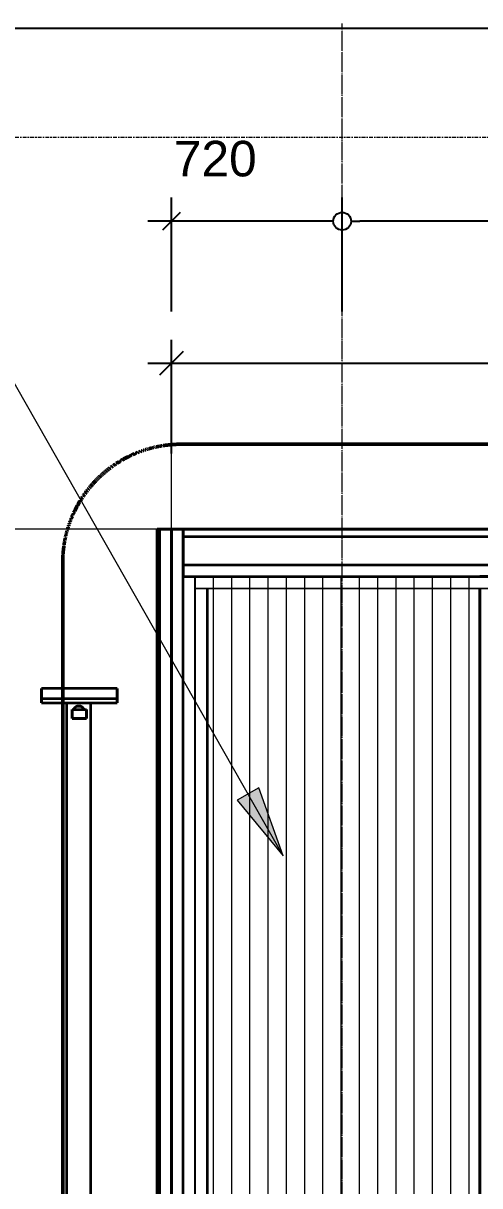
# Model space of a CAD drawing. Header units: millimetres. Extents: x 652554 to 1678317, y -308114 to 170803.
# Drawn here: x 669329 to 671254, y 111179 to 116086 of the extents above; entities that cross this region are included whole.
import ezdxf

# ---------------------------------------------------------------- set-up
doc = ezdxf.new("R2010")
doc.units = ezdxf.units.MM
for name, pattern in [('Centre', [31.75, 6.35, -4.7625, 15.875, -4.7625]), ('DPA_Grid _ Level 100', [10, 5.5, -1.6, 1.3, -1.6]), ('DPA_Hidden 50', [3, 2, -1])]:
    doc.linetypes.add(name, pattern=pattern)
doc.layers.get('Defpoints').update_dxf_attribs({"color": 250})
for name, color, linetype, lineweight in [('A-ANNO-DIMS', 1, 'Continuous', 9), ('A-DETL', 1, 'Continuous', 70), ('A-DETL-GENF', 2, 'Continuous', 35), ('A-FLOR-LEVL', 3, 'Continuous', 9), ('A-GENM', 1, 'Continuous', 9), ('A-GLAZ-CURT', 2, 'Continuous', 9), ('A-GLAZ-CWMG', 2, 'Continuous', 35), ('E-LITE-EQPM', 2, 'Continuous', 35), ('G-ANNO-TEXT', 3, 'Continuous', 9), ('S-GRID', 251, 'Continuous', 9), ('WALL-E', 2, 'Continuous', 35)]:
    doc.layers.add(name, color=color, linetype=linetype, lineweight=lineweight)
doc.layers.add('DIM', color=1, linetype='Continuous')
doc.styles.add('Arial_2', font='arial.ttf', dxfattribs={"height": 3})
doc.dimstyles.new('DPA-DIM-3_0_C-C', dxfattribs={"dimscale": 304.8, "dimtxt": 153.03891, "dimasz": 0.246063, "dimexe": 0.328084, "dimexo": 0.0625, "dimgap": 0.082021, "dimtad": 1, "dimdec": 0, "dimzin": 0, "dimdsep": 46, "dimtxsty": 'Arial_2', "dimblk1": 'DOTBLANK', "dimblk2": 'DOTBLANK', "dimsah": 1, "dimcen": 0.09, "dimdle": 0.328084, "dimadec": 8, "dimazin": 0, "dimtfac": 1, "dimtdec": 4, "dimtix": 1, "dimtmove": 0, "dimatfit": 3, "dimfxl": 0.656168, "dimfxlon": 1, "dimtvp": 1, "dimtolj": 1, "dimtzin": 0, "dimarcsym": 2})
doc.dimstyles.new('DPA-DIM-3_0_C-T', dxfattribs={"dimscale": 304.8, "dimtxt": 153.03891, "dimasz": 0.246063, "dimexe": 0.328084, "dimexo": 0.0625, "dimgap": 0.082021, "dimtad": 0, "dimjust": 2, "dimdec": 0, "dimzin": 0, "dimdsep": 46, "dimtxsty": 'Arial_2', "dimblk1": 'DOTBLANK', "dimblk2": 'OBLIQUE', "dimsah": 1, "dimcen": 0.09, "dimdle": 0.328084, "dimadec": 8, "dimazin": 0, "dimtfac": 1, "dimtdec": 4, "dimtix": 1, "dimtmove": 2, "dimatfit": 3, "dimfxl": 0.656168, "dimfxlon": 1, "dimtvp": 1, "dimtolj": 1, "dimtzin": 0, "dimarcsym": 2})
doc.dimstyles.new('DPA-DIM-3_0_T-T_1', dxfattribs={"dimscale": 304.8, "dimtxt": 153.03891, "dimasz": 0.328084, "dimexe": 0.328084, "dimexo": 0.0625, "dimgap": 0.082021, "dimtad": 1, "dimdec": 0, "dimzin": 0, "dimdsep": 46, "dimtxsty": 'Arial_2', "dimblk1": 'OBLIQUE', "dimblk2": 'OBLIQUE', "dimsah": 1, "dimcen": 0.09, "dimdle": 0.328084, "dimadec": 8, "dimazin": 0, "dimtfac": 1, "dimtdec": 4, "dimtix": 1, "dimtmove": 1, "dimatfit": 3, "dimfxl": 0.656168, "dimfxlon": 1, "dimtvp": 1, "dimtolj": 1, "dimtzin": 0, "dimarcsym": 2})

# ---------------------------------------------------------------- blocks, each defined once
blk = doc.blocks.new('DPA_CP_Entrance Louver Grill Vertical Z - Louver Grill Vertical Z-18398961-2250-01 ENTRANCE 2 ELEVATION 3')
at = {"layer": 'A-GLAZ-CURT'}
for p, q in [((623947.4, 113750), (623997.4, 113750)), ((623997.4, 113750), (623947.4, 113750)), ((623947.4, 113750), (623947.4, 108575)), ((623947.4, 108575), (623947.4, 113750)), ((623997.4, 113750), (623947.4, 113750)), ((623947.4, 113750), (623995.4, 113750)), ((623947.4, 108575), (623947.4, 113750)), ((623947.4, 108575), (623947.4, 113750)), ((623947.4, 113700), (623947.4, 113750)), ((623947.4, 113750), (623947.4, 113700)), ((623947.4, 113750), (625329.6, 113750)), ((623947.4, 113750), (625329.6, 113750)), ((623995.4, 113750), (623997.4, 113750)), ((623995.4, 108575), (623995.4, 113750)), ((623995.4, 108575), (623995.4, 113750)), ((623997.4, 113750), (623997.4, 108575)), ((623997.4, 108575), (623997.4, 113750)), ((623997.4, 108635), (623997.4, 113700)), ((623997.4, 108635), (623997.4, 113700)), ((625279.6, 113700), (623997.4, 113700)), ((623997.4, 113700), (625279.6, 113700))]:
    blk.add_line(p, q, dxfattribs=at)
blk = doc.blocks.new('GM_Louver Grill Vertical Z - Z Profile-V71-2250-01 ENTRANCE 2 ELEVATION 3')
at = {"layer": 'A-GENM'}
blk.add_line((625152.6, 108575), (625152.6, 113750), dxfattribs=at)
blk = doc.blocks.new('Rectangular Mullion - Entrance Louver Top-12064532-2250-01 ENTRANCE 2 ELEVATION 3')
at = {"layer": 'A-GLAZ-CWMG'}
for p, q in [((623947.4, 113950), (623947.4, 113750)), ((623947.4, 113920), (623947.4, 113950)), ((625329.6, 113950), (623947.4, 113950)), ((623947.4, 113950), (625329.6, 113950)), ((623947.4, 113800), (623947.4, 113920)), ((623947.4, 113920), (625329.6, 113920)), ((623947.4, 113920), (625329.6, 113920)), ((623947.4, 113750), (623947.4, 113800)), ((623947.4, 113800), (625329.6, 113800)), ((623947.4, 113800), (625329.6, 113800)), ((623947.4, 113750), (625329.6, 113750)), ((623947.4, 113750), (625329.6, 113750))]:
    blk.add_line(p, q, dxfattribs=at)
blk = doc.blocks.new('Rectangular Mullion - 50x200-12047936-2250-01 ENTRANCE 2 ELEVATION 3')
at = {"layer": 'A-GLAZ-CWMG'}
for p, q in [((623897.4, 113950), (623947.4, 113950)), ((623947.4, 113950), (623897.4, 113950)), ((623897.4, 113950), (623897.4, 108550)), ((623897.4, 108550), (623897.4, 113950)), ((623947.4, 108550), (623947.4, 113950)), ((623947.4, 108550), (623947.4, 113950))]:
    blk.add_line(p, q, dxfattribs=at)
blk = doc.blocks.new('Rectangular Mullion - Entrance Louver Top-12058039-2250-01 ENTRANCE 2 ELEVATION 3')
at = {"layer": 'A-GLAZ-CWMG'}
for p, q in [((625002.4, 113950), (626419.4, 113950)), ((626419.4, 113950), (625272.4, 113950)), ((626419.4, 113750), (625197.4, 113750)), ((626419.4, 113750), (625272.4, 113750))]:
    blk.add_line(p, q, dxfattribs=at)
blk = doc.blocks.new('Rectangular Mullion - Entrance Louver Top-12057872-2250-01 ENTRANCE 2 ELEVATION 3')
at = {"layer": 'A-GLAZ-CWMG'}
for p, q in [((625272.4, 113950), (625002.4, 113950)), ((625197.4, 113750), (625272.4, 113750))]:
    blk.add_line(p, q, dxfattribs=at)
blk = doc.blocks.new('ACM_L14 - LED Street Light Luminaire with Wide Light - PRA4-CB-8-17314108-2250-01 ENTRANCE 2 ELEVATION 3')
at = {"layer": 'E-LITE-EQPM'}
for p, q in [((623668.2, 113277.1), (623350.2, 113277.1)), ((623350.2, 113217.1), (623350.2, 113277.1)), ((623350.2, 113277.1), (623350.2, 113235.7)), ((623668.2, 113235.7), (623668.2, 113277.1)), ((623668.2, 113277.1), (623668.2, 113217.1)), ((623350.2, 113235.7), (623668.2, 113235.7)), ((623350.2, 113235.7), (623350.2, 113217.1)), ((623350.2, 113217.1), (623668.2, 113217.1)), ((623350.2, 113217.1), (623668.2, 113217.1)), ((623455.5, 113217.1), (623455.5, 103220)), ((623557.1, 103220), (623557.1, 113217.1)), ((623668.2, 113217.1), (623668.2, 113235.7)), ((623479.2, 113150.6), (623479.2, 113189.6)), ((623479.2, 113189.6), (623479.2, 113150.6)), ((623479.2, 113189.6), (623539.2, 113189.6)), ((623479.2, 113189.6), (623539.2, 113189.6)), ((623539.2, 113150.6), (623539.2, 113189.6)), ((623539.2, 113189.6), (623539.2, 113150.6)), ((623539.2, 113150.6), (623479.2, 113150.6)), ((623479.2, 113150.6), (623539.2, 113150.6))]:
    blk.add_line(p, q, dxfattribs=at)
for start, end in [(90, 154.7707), (25.2293, 90)]:
    blk.add_arc((623507.1, 113179.8), 24, start, end, dxfattribs=at)
for points, knots in [([(623485.2, 113189.7), (623485.4, 113190), (623485.9, 113191.1), (623486.9, 113192.9), (623488.4, 113194.9), (623490.2, 113196.8), (623491.5, 113198), (623492.3, 113198.7), (623492.4, 113198.8)], [0.6377615, 0.6377615, 0.6377615, 0.6377615, 0.6527778, 0.6875, 0.7222222, 0.7569444, 0.7916667, 0.7981777, 0.7981777, 0.7981777, 0.7981777]), ([(623493.9, 113199.8), (623494.7, 113200.3), (623498.5, 113202.5), (623502.7, 113203.6), (623506.3, 113203.7)], [0.8224046, 0.8224046, 0.8224046, 0.8224046, 0.8611111, 1, 1, 1, 1]), ([(623507.1, 113203.8), (623508.6, 113203.7), (623511.4, 113203.5), (623515.4, 113202.4), (623518.4, 113201), (623519.9, 113200), (623520.3, 113199.8)], [0, 0, 0, 0, 0.0555556, 0.1111111, 0.1666667, 0.1847007, 0.1847007, 0.1847007, 0.1847007]), ([(623522.5, 113198.1), (623523.6, 113197.2), (623525, 113195.8), (623526.7, 113193.6), (623527.8, 113191.8), (623528.5, 113190.5), (623528.9, 113189.8), (623528.9, 113189.7)], [0.2222222, 0.2222222, 0.2222222, 0.2222222, 0.2777778, 0.3055556, 0.3333333, 0.3611111, 0.3651669, 0.3651669, 0.3651669, 0.3651669])]:
    blk.add_open_spline(points, degree=3, knots=knots, dxfattribs=at)
blk.add_open_spline([(623506.3, 113203.7), (623506.4, 113203.7), (623506.5, 113203.7), (623506.7, 113203.7)], degree=3, dxfattribs=at)
blk = doc.blocks.new('DPA_AN_Callout - DPA_AN_Callout-15552900-2250-01 ENTRANCE 2 ELEVATION 3')
at = {"layer": 'A-DETL-GENF', "lineweight": 25}
blk.add_line((621695, 116065.3), (628067.2, 116065.3), dxfattribs=at)
at = {"layer": 'A-DETL-GENF', "linetype": 'DPA_Hidden 50', "lineweight": 50}
for p, q in [((632417.4, 114308.8), (623939, 114308.8)), ((623439, 113808.8), (623439, 105769.3))]:
    blk.add_line(p, q, dxfattribs=at)
blk.add_arc((623939, 113808.8), 500, 90, 180, dxfattribs=at)
blk = doc.blocks.new('_DotBlank')
at = {"color": 0, "linetype": 'ByBlock', "lineweight": -2}
blk.add_line((-0.5, 0), (-1, 0), dxfattribs=at)
blk.add_circle((0, 0), 0.5, dxfattribs=at)
blk = doc.blocks.new('*D5414')
at = {"layer": 'A-ANNO-DIMS', "color": 0, "lineweight": -2, "transparency": 16777216}
for p, q in [((670673.8, 114869.1), (670673.8, 115350)), ((678973.8, 114869.1), (678973.8, 115350)), ((678898.8, 115250), (670748.8, 115250))]:
    blk.add_line(p, q, dxfattribs=at)
at = {"layer": 'Defpoints', "color": 0, "transparency": 16777216}
for p in [(670673.8, 115250), (670673.8, 114850), (678973.8, 114850)]:
    blk.add_point(p, dxfattribs=at)
at = {"layer": 'A-ANNO-DIMS', "color": 0, "lineweight": -2, "transparency": 16777216, "xscale": 75, "yscale": 75, "zscale": 75, "rotation": 180}
blk.add_blockref('_DotBlank', (670673.8, 115250), dxfattribs=at)
at = {"layer": 'A-ANNO-DIMS', "color": 0, "lineweight": -2, "transparency": 16777216, "xscale": 75, "yscale": 75, "zscale": 75}
blk.add_blockref('_DotBlank', (678973.8, 115250), dxfattribs=at)
at = {"layer": 'A-ANNO-DIMS', "color": 0, "transparency": 16777216, "insert": (674823.8, 115351.7), "char_height": 150, "width": 1107.531, "attachment_point": 5, "style": 'Arial_2'}
blk.add_mtext('\\A1;8300', dxfattribs=at)
blk = doc.blocks.new('_Oblique')
at = {"color": 0, "linetype": 'ByBlock', "lineweight": -2}
blk.add_line((-0.5, -0.5), (0.5, 0.5), dxfattribs=at)
blk = doc.blocks.new('*D5416')
at = {"layer": 'A-ANNO-DIMS', "color": 0, "lineweight": -2, "transparency": 16777216}
for p, q in [((669953.8, 114269.1), (669953.8, 114750)), ((678744.9, 114269.1), (678744.9, 114750)), ((678844.9, 114650), (669853.8, 114650))]:
    blk.add_line(p, q, dxfattribs=at)
at = {"layer": 'Defpoints', "color": 0, "transparency": 16777216}
for p in [(669953.8, 114650), (669953.8, 114250), (678744.9, 114250)]:
    blk.add_point(p, dxfattribs=at)
at = {"layer": 'A-ANNO-DIMS', "color": 0, "lineweight": -2, "transparency": 16777216, "xscale": 100, "yscale": 100, "zscale": 100, "rotation": 180}
blk.add_blockref('_Oblique', (669953.8, 114650), dxfattribs=at)
at = {"layer": 'A-ANNO-DIMS', "color": 0, "lineweight": -2, "transparency": 16777216, "xscale": 100, "yscale": 100, "zscale": 100}
blk.add_blockref('_Oblique', (678744.9, 114650), dxfattribs=at)
at = {"layer": 'A-ANNO-DIMS', "color": 0, "transparency": 16777216, "insert": (674349.4, 114751.6), "char_height": 150, "width": 1107.531, "attachment_point": 5, "style": 'Arial_2'}
blk.add_mtext('\\A1;8791', dxfattribs=at)
blk = doc.blocks.new('*D5417')
at = {"layer": 'Defpoints', "color": 0, "transparency": 16777216}
for p in [(670673.8, 115250), (670673.8, 115108.6), (670673.8, 115108.6)]:
    blk.add_point(p, dxfattribs=at)
blk = doc.blocks.new('_None')
blk = doc.blocks.new('*D5418')
at = {"layer": 'A-ANNO-DIMS', "color": 0, "lineweight": -2, "transparency": 16777216}
for p, q in [((669953.8, 114869.1), (669953.8, 115350)), ((670673.8, 114869.1), (670673.8, 115350)), ((670598.8, 115250), (669853.8, 115250))]:
    blk.add_line(p, q, dxfattribs=at)
at = {"layer": 'Defpoints', "color": 0, "transparency": 16777216}
for p in [(669953.8, 115250), (669953.8, 114850), (670673.8, 114850)]:
    blk.add_point(p, dxfattribs=at)
at = {"layer": 'A-ANNO-DIMS', "color": 0, "lineweight": -2, "transparency": 16777216, "xscale": 75, "yscale": 75, "zscale": 75, "rotation": 180}
blk.add_blockref('_Oblique', (669953.8, 115250), dxfattribs=at)
at = {"layer": 'A-ANNO-DIMS', "color": 0, "lineweight": -2, "transparency": 16777216, "xscale": 75, "yscale": 75, "zscale": 75}
blk.add_blockref('_DotBlank', (670673.8, 115250), dxfattribs=at)
at = {"layer": 'A-ANNO-DIMS', "color": 0, "transparency": 16777216, "insert": (669963.8, 115589.5), "char_height": 150, "width": 830.648, "attachment_point": 1, "line_spacing_factor": 0.941778, "style": 'Arial_2'}
blk.add_mtext('\\A1;720', dxfattribs=at)

msp = doc.modelspace()

# ---------------------------------------------------------------- hatches: boundary and pattern name
at = {"layer": 'G-ANNO-TEXT'}
msp.add_hatch(color=7, dxfattribs=at).paths.add_polyline_path([(670425.1458, 112571.7527), (670322.8159, 112858.6791), (670230.8525, 112806.3764)])

# ---------------------------------------------------------------- linework, layer by layer
at = {"layer": 'A-DETL', "color": 9, "linetype": 'DPA_Hidden 50', "lineweight": 9}
for q in [(669953.7774, 114750), (660813.5798, 113950)]:
    msp.add_line((669953.7774, 113950), q, dxfattribs=at)
at = {"layer": 'A-FLOR-LEVL', "linetype": 'Centre'}
msp.add_line((658679.5343, 115605.1206), (699982.2381, 115605.1206), dxfattribs=at)
at = {"layer": 'DIM', "color": 6}
msp.add_lwpolyline([(669892, 113950.8585), (678725.3852, 113950.8585), (678725.3852, 102550), (669892, 102550)], close=True, dxfattribs=at)
at = {"layer": 'G-ANNO-TEXT', "color": 250}
for p, q in [((670425.1458, 112571.7527), (669196.6865, 114731.7425)), ((670322.8159, 112858.6791), (670230.8525, 112806.3764)), ((670425.1458, 112571.7527), (670322.8159, 112858.6791)), ((670230.8525, 112806.3764), (670425.1458, 112571.7527))]:
    msp.add_line(p, q, dxfattribs=at)
at = {"layer": 'S-GRID', "linetype": 'DPA_Grid _ Level 100'}
msp.add_line((670673.7798, 98418.8585), (670673.7798, 116085.8576), dxfattribs=at)
at = {"layer": 'WALL-E'}
for p, q in [((669893.7774, 105550), (669893.7774, 113950)), ((669893.7774, 113950), (669893.7774, 105550)), ((669893.7774, 113950), (669893.7774, 105550)), ((669893.7774, 105550), (669893.7774, 113950)), ((669893.7774, 113950), (669893.7774, 105550)), ((669893.7774, 105550), (669893.7774, 113950)), ((669893.7774, 113950), (669893.7774, 105550)), ((669893.7774, 105550), (669893.7774, 113950)), ((669893.7774, 113950), (669893.7774, 105550)), ((669893.7774, 105550), (669893.7774, 113950)), ((669893.7774, 113950), (669893.7774, 105550)), ((669893.7774, 105550), (669893.7774, 113950)), ((669893.7774, 113950), (669893.7774, 105550)), ((669893.7774, 105550), (669893.7774, 113950)), ((669893.7774, 113950), (669893.7774, 105550)), ((669893.7774, 105550), (669893.7774, 113950)), ((669893.7774, 113950), (669893.7774, 105550)), ((669893.7774, 105550), (669893.7774, 113950)), ((669893.7774, 113950), (669893.7774, 105550)), ((669893.7774, 105550), (669893.7774, 113950)), ((669893.7774, 113950), (669893.7774, 105550)), ((669893.7774, 105550), (669893.7774, 113950)), ((669893.7774, 113950), (669893.7774, 105550)), ((669893.7774, 105550), (669893.7774, 113950)), ((669893.7774, 113950), (669893.7774, 105550)), ((669893.7774, 105550), (669893.7774, 113950)), ((669893.7774, 113950), (669903.7774, 113950)), ((669903.7774, 113950), (669893.7774, 113950)), ((669893.7774, 113950), (669903.7774, 113950)), ((669903.7774, 113950), (669893.7774, 113950)), ((669893.7774, 113950), (669903.7774, 113950)), ((669903.7774, 113950), (669893.7774, 113950)), ((669893.7774, 113950), (669903.7774, 113950)), ((669903.7774, 113950), (669893.7774, 113950)), ((669893.7774, 113950), (669903.7774, 113950)), ((669903.7774, 113950), (669893.7774, 113950)), ((669893.7774, 113950), (669903.7774, 113950)), ((669903.7774, 113950), (669893.7774, 113950)), ((669893.7774, 113950), (669903.7774, 113950)), ((669903.7774, 113950), (669893.7774, 113950)), ((669893.7774, 113950), (669903.7774, 113950)), ((669903.7774, 113950), (669893.7774, 113950)), ((669893.7774, 113950), (669903.7774, 113950)), ((669903.7774, 113950), (669893.7774, 113950)), ((669893.7774, 113950), (669903.7774, 113950)), ((669903.7774, 113950), (669893.7774, 113950)), ((669893.7774, 113950), (669903.7774, 113950)), ((669903.7774, 113950), (669893.7774, 113950)), ((669893.7774, 113950), (669903.7774, 113950)), ((669893.7774, 113950), (669903.7774, 113950)), ((669903.7774, 113950), (669893.7774, 113950)), ((669893.7774, 113950), (669903.7774, 113950)), ((669903.7774, 113950), (669903.7774, 102920)), ((670103.7774, 113950), (669903.7774, 113950)), ((669903.7774, 105550), (669903.7774, 113950)), ((670103.7774, 113950), (669903.7774, 113950)), ((669903.7774, 113950), (669903.7774, 105550)), ((669903.7774, 105550), (669903.7774, 113950)), ((669903.7774, 113950), (669903.7774, 105550)), ((669903.7774, 113950), (669903.7774, 105550)), ((669903.7774, 105550), (669903.7774, 113950)), ((669903.7774, 113950), (669903.7774, 105550)), ((669903.7774, 105550), (669903.7774, 113950)), ((669903.7774, 113950), (669903.7774, 105550)), ((669903.7774, 105550), (669903.7774, 113950)), ((669903.7774, 113950), (669903.7774, 105550)), ((669903.7774, 105550), (669903.7774, 113950)), ((669903.7774, 113950), (669903.7774, 105550)), ((669903.7774, 105550), (669903.7774, 113950)), ((669903.7774, 113950), (669903.7774, 105550)), ((669903.7774, 105550), (669903.7774, 113950)), ((669903.7774, 113950), (669903.7774, 105550)), ((669903.7774, 105550), (669903.7774, 113950)), ((669903.7774, 105550), (669903.7774, 113950)), ((669903.7774, 113950), (669903.7774, 105550)), ((669903.7774, 105550), (669903.7774, 113950)), ((669903.7774, 113950), (669903.7774, 105550)), ((669903.7774, 105550), (669903.7774, 113950)), ((669903.7774, 113950), (669903.7774, 105550)), ((669903.7774, 105550), (669903.7774, 113950)), ((669903.7774, 113950), (669903.7774, 105550)), ((671053.7774, 113950), (669903.7774, 113950)), ((669903.7774, 113950), (669903.7774, 105550)), ((669903.7774, 113950), (671053.7774, 113950)), ((671253.7774, 113950), (670103.7774, 113950)), ((670103.7774, 113950), (671253.7774, 113950)), ((670103.7774, 113699.999), (670103.7774, 108635)), ((670103.7774, 113699.999), (670103.7774, 108635)), ((671253.7774, 108635), (671253.7774, 113699.999)), ((671253.7774, 113699.999), (671253.7774, 108635))]:
    msp.add_line(p, q, dxfattribs=at)

# ---------------------------------------------------------------- block references
at = {"layer": 'A-DETL-GENF'}
msp.add_blockref('DPA_AN_Callout - DPA_AN_Callout-15552900-2250-01 ENTRANCE 2 ELEVATION 3', (46056.406, 0), dxfattribs=at)
at = {"layer": 'A-GENM'}
for p in [(44901.2255, 0), (44978.2376, 0), (45055.2496, 0), (45132.2616, 0), (45209.2736, 0), (45286.2857, 0), (45363.2977, 0), (45440.3097, 0), (45517.3218, 0), (45594.3338, 0), (45671.3458, 0), (45748.3578, 0), (45825.3699, 0), (45902.3819, 0), (45979.3939, 0), (46056.406, 0)]:
    msp.add_blockref('GM_Louver Grill Vertical Z - Z Profile-V71-2250-01 ENTRANCE 2 ELEVATION 3', p, dxfattribs=at)
at = {"layer": 'A-GLAZ-CURT'}
msp.add_blockref('DPA_CP_Entrance Louver Grill Vertical Z - Louver Grill Vertical Z-18398961-2250-01 ENTRANCE 2 ELEVATION 3', (46056.406, 0), dxfattribs=at)
at = {"layer": 'A-GLAZ-CWMG'}
for name in ['Rectangular Mullion - 50x200-12047936-2250-01 ENTRANCE 2 ELEVATION 3', 'Rectangular Mullion - Entrance Louver Top-12064532-2250-01 ENTRANCE 2 ELEVATION 3', 'Rectangular Mullion - Entrance Louver Top-12058039-2250-01 ENTRANCE 2 ELEVATION 3', 'Rectangular Mullion - Entrance Louver Top-12057872-2250-01 ENTRANCE 2 ELEVATION 3']:
    msp.add_blockref(name, (46056.406, 0), dxfattribs=at)
at = {"layer": 'E-LITE-EQPM'}
msp.add_blockref('ACM_L14 - LED Street Light Luminaire with Wide Light - PRA4-CB-8-17314108-2250-01 ENTRANCE 2 ELEVATION 3', (46056.406, 0), dxfattribs=at)

# ---------------------------------------------------------------- dimensions: what is measured, and where the dimension line sits
at = {"layer": 'A-ANNO-DIMS'}
dim = msp.add_linear_dim(base=(669953.7774, 115250.0211), p1=(670673.7798, 114850.0211), p2=(669953.7774, 114850.0211), dimstyle='DPA-DIM-3_0_C-T', override={"dimpost": '<>', "dimfxl": 720.002394}, dxfattribs=at)
dim.commit()
dim.dimension.update_dxf_attribs({"geometry": '*D5418', "text_midpoint": (670379.1015, 115489.49), "dimtype": 160})
for base, p1, p2, dimstyle, override, picture, middle in [((670673.7798, 115250.0211), (678973.7798, 114850.0211), (670673.7798, 114850.0211), 'DPA-DIM-3_0_C-C', {"dimpost": '<>', "dimfxl": 8300}, '*D5414', (674823.7798, 115351.6582)), ((669953.7774, 114650.0211), (678744.9322, 114250.0211), (669953.7774, 114250.0211), 'DPA-DIM-3_0_T-T_1', {"dimpost": '<>', "dimfxl": 8791.154775}, '*D5416', (674349.3548, 114751.607))]:
    dim = msp.add_linear_dim(base=base, p1=p1, p2=p2, dimstyle=dimstyle, override=override, dxfattribs=at)
    dim.commit()
    dim.dimension.update_dxf_attribs({"geometry": picture, "text_midpoint": middle})
dim = msp.add_linear_dim(base=(670673.7798, 115250.0211), p1=(670673.7798, 115108.5997), p2=(670673.7798, 115108.5997), text=' ', dimstyle='DPA-DIM-3_0_C-T', override={"dimpost": '<>', "dimblk": 'None', "dimse1": 1, "dimse2": 1, "dimsd1": 1, "dimsd2": 1, "dimfxl": 0}, dxfattribs=at)
dim.commit()
dim.dimension.update_dxf_attribs({"geometry": '*D5417', "text_midpoint": (670673.7798, 115250.0211)})

doc.saveas('drawing.dxf')
